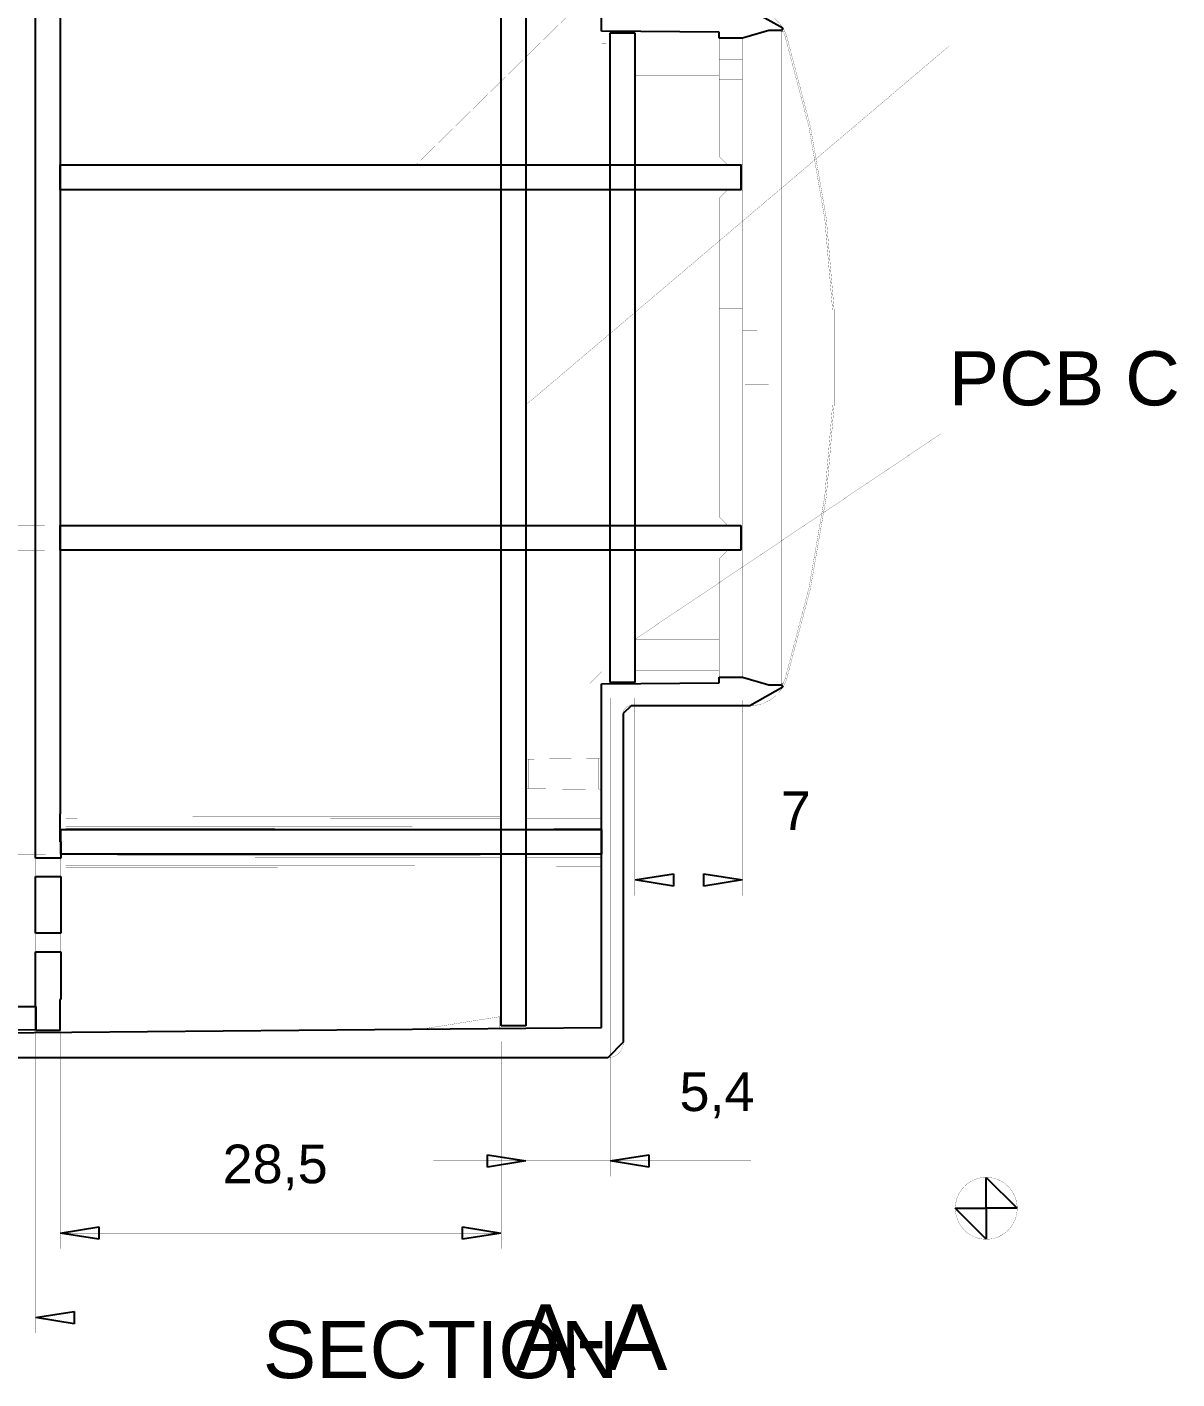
# Model space of a CAD drawing. Header units: inches. Extents: x 0 to 35.2, y -0.7 to 15.9.
# Drawn here: x 18.215 to 21.142, y 10.001 to 13.441 of the extents above; entities that cross this region are included whole.
import ezdxf

# ---------------------------------------------------------------- set-up
doc = ezdxf.new("R2010")
doc.units = ezdxf.units.IN
doc.header["$MEASUREMENT"] = 0
for name, color, linetype in [('Board Outline', 216, 'Continuous'), ('Dimensions', 6, 'Continuous'), ('Mechanical 4', 56, 'Continuous')]:
    doc.layers.add(name, color=color, linetype=linetype)
doc.styles.add('Arial', font='', dxfattribs={"height": 0.2})
doc.styles.get('Arial').set_extended_font_data('Arial')

msp = doc.modelspace()

# ---------------------------------------------------------------- linework, layer by layer
at = {"layer": 'Board Outline'}
for p, q in [((19.4221, 10.8995), (19.4221, 14.301)), ((19.4851, 14.301), (19.4851, 10.8995)), ((19.6776, 13.431), (19.6776, 14.3049)), ((18.2367, 11.3266), (18.2367, 13.8739)), ((18.2997, 13.7617), (18.2997, 11.4388)), ((20.0548, 13.4861), (20.1389, 13.4389)), ((19.9768, 13.4284), (19.6776, 13.431)), ((19.6993, 11.7735), (19.6993, 13.427)), ((19.6993, 13.427), (19.7623, 13.427)), ((19.7623, 13.427), (19.7623, 11.7735)), ((19.9768, 13.4133), (19.9768, 13.4284)), ((20.1028, 13.4329), (20.0359, 13.4133)), ((20.1355, 13.4329), (20.1028, 13.4329)), ((20.1389, 13.4389), (20.1355, 13.4329)), ((20.0359, 13.4133), (19.9768, 13.4133)), ((19.6776, 11.7696), (19.9768, 11.7722)), ((19.6776, 10.8956), (19.6776, 11.7696)), ((19.7623, 11.7735), (19.6993, 11.7735)), ((19.9768, 11.7722), (19.9768, 11.7873)), ((19.9768, 11.7873), (20.0359, 11.7873)), ((20.0359, 11.7873), (20.1028, 11.7676)), ((20.1028, 11.7676), (20.1355, 11.7676)), ((20.1355, 11.7676), (20.1389, 11.7616)), ((20.1389, 11.7616), (20.0548, 11.7144)), ((19.7524, 11.7144), (19.7328, 11.6947)), ((20.0548, 11.7144), (19.7524, 11.7144)), ((19.7328, 11.6947), (19.7328, 10.8579)), ((18.2997, 11.4388), (18.2987, 11.4388)), ((18.2987, 11.4388), (18.2987, 11.368)), ((18.2987, 11.368), (18.3016, 11.368)), ((18.3016, 11.368), (18.3016, 11.3266)), ((18.3016, 11.3266), (18.2367, 11.3266)), ((19.7623, 11.2708), (19.8607, 11.2865)), ((19.8607, 11.2865), (19.8607, 11.255)), ((19.9375, 11.2865), (20.0359, 11.2708)), ((19.9375, 11.255), (19.9375, 11.2865)), ((18.2367, 11.1357), (18.2367, 11.2794)), ((18.2367, 11.2794), (18.3016, 11.2794)), ((18.3016, 11.2794), (18.3016, 11.1357)), ((19.8607, 11.255), (19.7623, 11.2708)), ((20.0359, 11.2708), (19.9375, 11.255)), ((18.3016, 11.1357), (18.2367, 11.1357)), ((18.2367, 10.9487), (18.2367, 11.0884)), ((18.2367, 11.0884), (18.3016, 11.0884)), ((18.3016, 11.0884), (18.3016, 10.9664)), ((18.0792, 10.9487), (18.2367, 10.9487)), ((18.2367, 10.9487), (18.2367, 10.8892)), ((18.2387, 10.9487), (18.2367, 10.9487)), ((18.2387, 10.8877), (18.2387, 10.9487)), ((18.3016, 10.9664), (18.2991, 10.9664)), ((18.2991, 10.9664), (18.2991, 10.8877)), ((18.2367, 10.8892), (18.0418, 10.8875)), ((18.0438, 10.8814), (19.6776, 10.8956)), ((18.2991, 10.8877), (18.2387, 10.8877)), ((19.4851, 10.8995), (19.4221, 10.8995)), ((19.7328, 10.8579), (19.6934, 10.8185)), ((19.6934, 10.8185), (18.0438, 10.8185)), ((19.3867, 10.5716), (19.4851, 10.5559)), ((19.3867, 10.5401), (19.3867, 10.5716)), ((19.6993, 10.5559), (19.7977, 10.5716)), ((19.7977, 10.5716), (19.7977, 10.5401)), ((19.4851, 10.5559), (19.3867, 10.5401)), ((19.7977, 10.5401), (19.6993, 10.5559)), ((20.6564, 10.5141), (20.7352, 10.4353)), ((20.6564, 10.4353), (20.6564, 10.5141)), ((20.6564, 10.3566), (20.5777, 10.4353)), ((20.5777, 10.4353), (20.6564, 10.4353)), ((20.7352, 10.4353), (20.6564, 10.4353)), ((20.6564, 10.4353), (20.6564, 10.3566)), ((18.2997, 10.3722), (18.3981, 10.3879)), ((18.3981, 10.3564), (18.2997, 10.3722)), ((18.3981, 10.3879), (18.3981, 10.3564)), ((19.3237, 10.3879), (19.4221, 10.3722)), ((19.3237, 10.3564), (19.3237, 10.3879)), ((19.4221, 10.3722), (19.3237, 10.3564)), ((18.2367, 10.1572), (18.3351, 10.173)), ((18.3351, 10.1415), (18.2367, 10.1572)), ((18.3351, 10.173), (18.3351, 10.1415))]:
    msp.add_line(p, q, dxfattribs=at)
at = {"layer": 'Board Outline', "const_width": 0.0005}
for points in [[(19.2047, 13.0904), (20.4965, 14.3575)], [(19.4851, 12.4799), (20.5603, 13.3917)], [(17.3835, 13.0274), (18.2603, 13.0274)], [(19.7623, 11.8832), (20.5407, 12.4062)], [(17.3835, 12.1731), (18.2603, 12.1731)], [(17.1473, 12.1101), (18.2603, 12.1101)], [(19.6993, 10.5165), (19.6993, 11.7341)], [(19.7623, 11.2314), (19.7623, 11.7341)], [(20.0359, 11.2314), (20.0359, 11.7282)], [(18.2997, 10.3328), (18.2997, 11.3995)], [(17.4268, 11.3366), (18.2623, 11.3366)], [(19.7623, 11.2708), (20.0359, 11.2708)], [(20.0359, 11.2708), (20.2062, 11.2708)], [(18.2367, 10.1179), (18.2367, 10.9133)], [(19.4221, 10.3328), (19.4221, 10.8601)], [(19.4851, 10.5165), (19.4851, 10.8601)], [(19.2489, 10.5559), (19.4851, 10.5559)], [(19.4851, 10.5559), (19.6993, 10.5559)], [(19.6993, 10.5559), (20.0575, 10.5559)], [(18.2997, 10.3722), (19.4221, 10.3722)], [(18.0792, 10.1572), (18.2367, 10.1572)], [(18.2367, 10.1572), (18.4729, 10.1572)]]:
    msp.add_lwpolyline(points, dxfattribs=at)
at = {"layer": 'Board Outline', "const_width": 0.00025}
for points in [[(20.5602, 13.3917, 1), (20.5604, 13.3917, 1)], [(19.2046, 13.0904, 1), (19.2048, 13.0904, 1)], [(18.2602, 13.0274, 1), (18.2604, 13.0274, 1)], [(19.485, 12.4799, 1), (19.4852, 12.4799, 1)], [(20.5405, 12.4062, 1), (20.5408, 12.4062, 1)], [(18.2602, 12.1731, 1), (18.2604, 12.1731, 1)], [(18.2602, 12.1101, 1), (18.2604, 12.1101, 1)], [(19.7622, 11.8832, 1), (19.7624, 11.8832, 1)], [(19.6992, 11.7341, 1), (19.6994, 11.7341, 1)], [(19.7622, 11.7341, 1), (19.7624, 11.7341, 1)], [(20.0358, 11.7282, 1), (20.036, 11.7282, 1)], [(18.2996, 11.3995, 1), (18.2998, 11.3995, 1)], [(18.2622, 11.3366, 1), (18.2624, 11.3366, 1)], [(19.7622, 11.2708, 1), (19.7624, 11.2708, 1)], [(20.0358, 11.2708, 1), (20.036, 11.2708, 1)], [(20.0358, 11.2708, 1), (20.036, 11.2708, 1)], [(20.2061, 11.2708, 1), (20.2063, 11.2708, 1)], [(19.7622, 11.2314, 1), (19.7624, 11.2314, 1)], [(20.0358, 11.2314, 1), (20.036, 11.2314, 1)], [(18.2366, 10.9133, 1), (18.2368, 10.9133, 1)], [(19.422, 10.8601, 1), (19.4222, 10.8601, 1)], [(19.485, 10.8601, 1), (19.4852, 10.8601, 1)], [(19.2488, 10.5559, 1), (19.249, 10.5559, 1)], [(19.485, 10.5559, 1), (19.4852, 10.5559, 1)], [(19.485, 10.5559, 1), (19.4852, 10.5559, 1)], [(19.6992, 10.5559, 1), (19.6994, 10.5559, 1)], [(19.6992, 10.5559, 1), (19.6994, 10.5559, 1)], [(20.0574, 10.5559, 1), (20.0577, 10.5559, 1)], [(19.485, 10.5165, 1), (19.4852, 10.5165, 1)], [(19.6992, 10.5165, 1), (19.6994, 10.5165, 1)], [(18.2996, 10.3722, 1), (18.2998, 10.3722, 1)], [(19.422, 10.3722, 1), (19.4222, 10.3722, 1)], [(18.2996, 10.3328, 1), (18.2998, 10.3328, 1)], [(19.422, 10.3328, 1), (19.4222, 10.3328, 1)], [(18.2366, 10.1572, 1), (18.2368, 10.1572, 1)], [(18.2366, 10.1572, 1), (18.2368, 10.1572, 1)], [(18.4728, 10.1572, 1), (18.473, 10.1572, 1)], [(18.2366, 10.1179, 1), (18.2368, 10.1179, 1)]]:
    msp.add_lwpolyline(points, format="xyb", close=True, dxfattribs=at)
at = {"layer": 'Dimensions'}
for p, q in [((18.2997, 13.0274), (18.2997, 13.0904)), ((18.2997, 13.0904), (20.032, 13.0904)), ((20.032, 13.0904), (20.032, 13.0274)), ((20.032, 13.0274), (18.2997, 13.0274)), ((18.2997, 12.1101), (18.2997, 12.1731)), ((18.2997, 12.1731), (20.032, 12.1731)), ((20.032, 12.1731), (20.032, 12.1101)), ((20.032, 12.1101), (18.2997, 12.1101)), ((18.3016, 11.3366), (18.3016, 11.3996)), ((18.3016, 11.3996), (19.6776, 11.3996)), ((19.6776, 11.3996), (19.6776, 11.3366)), ((19.6776, 11.3366), (18.3016, 11.3366))]:
    msp.add_line(p, q, dxfattribs=at)
at = {"layer": 'Dimensions', "const_width": 0.0005}
for points in [[(19.4221, 10.8995), (19.4221, 14.301)], [(19.4851, 10.8995), (19.4851, 14.301)], [(19.6776, 13.431), (19.6776, 14.3049)], [(18.2367, 11.3266), (18.2367, 13.8739)], [(18.2997, 11.4388), (18.2997, 13.7617)], [(19.6481, 13.429), (19.6481, 13.5097)], [(19.6481, 13.429), (19.6776, 13.3995)], [(19.6776, 13.431), (19.9768, 13.4284)], [(19.6894, 13.3995), (19.6894, 13.4309)], [(19.6993, 11.7735), (19.6993, 13.427)], [(19.6993, 13.427), (19.7623, 13.427)], [(19.7623, 11.7735), (19.7623, 13.427)], [(19.9768, 13.4133), (19.9768, 13.4284)], [(20.0359, 13.4133), (20.1028, 13.4329)], [(20.101, 13.4324), (20.1343, 13.4324)], [(20.1028, 13.4329), (20.1355, 13.4329)], [(20.1343, 11.7681), (20.1343, 13.4324)], [(20.1343, 13.429), (20.1398, 13.429)], [(20.1398, 13.429), (20.1434, 13.4307)], [(19.6776, 13.3995), (19.6894, 13.3995)], [(19.7642, 13.3975), (19.9768, 13.3975)], [(19.7642, 13.3188), (19.7642, 13.3975)], [(19.9768, 13.4133), (20.0359, 13.4133)], [(19.9768, 13.3581), (19.9768, 13.4133)], [(20.0359, 13.3581), (20.0359, 13.4133)], [(20.1451, 13.4155), (20.1489, 13.4167)], [(19.9768, 13.3581), (20.0359, 13.3581)], [(19.9768, 13.3089), (19.9768, 13.3581)], [(20.0359, 13.3089), (20.0359, 13.3581)], [(19.7642, 13.3188), (19.9768, 13.3188)], [(19.9768, 13.3089), (20.0359, 13.3089)], [(19.9768, 13.1121), (19.9768, 13.3089)], [(20.0359, 13.0924), (20.0359, 13.3089)], [(19.9768, 13.1121), (19.9965, 13.0924)], [(18.2997, 13.0904), (20.032, 13.0904)], [(18.2997, 13.0274), (18.2997, 13.0904)], [(19.9965, 13.0924), (20.0359, 13.0924)], [(20.032, 13.0274), (20.032, 13.0904)], [(20.0359, 13.0255), (20.0359, 13.0924)], [(18.2997, 13.0274), (20.032, 13.0274)], [(19.9768, 13.0058), (19.9965, 13.0255)], [(19.9768, 12.7243), (19.9768, 13.0058)], [(19.9965, 13.0255), (20.0359, 13.0255)], [(20.0359, 12.7243), (20.0359, 13.0255)], [(19.9768, 12.7243), (20.0359, 12.7243)], [(19.9768, 12.4762), (19.9768, 12.7243)], [(20.0359, 12.6692), (20.0359, 12.7243)], [(20.0359, 12.5314), (20.0359, 12.6692)], [(20.0359, 12.6692), (20.1028, 12.6686)], [(20.1028, 12.5319), (20.1028, 12.6686)], [(20.0359, 12.5314), (20.1028, 12.5319)], [(20.0359, 12.4762), (20.0359, 12.5314)], [(19.9768, 12.1947), (19.9768, 12.4762)], [(19.9768, 12.4762), (20.0359, 12.4762)], [(20.0359, 12.1751), (20.0359, 12.4762)], [(19.9768, 12.1947), (19.9965, 12.1751)], [(18.2997, 12.1731), (20.032, 12.1731)], [(18.2997, 12.1101), (18.2997, 12.1731)], [(19.9965, 12.1751), (20.0359, 12.1751)], [(20.032, 12.1101), (20.032, 12.1731)], [(20.0359, 12.1081), (20.0359, 12.1751)], [(18.2997, 12.1101), (20.032, 12.1101)], [(19.9768, 12.0884), (19.9965, 12.1081)], [(19.9768, 11.8916), (19.9768, 12.0884)], [(19.9965, 12.1081), (20.0359, 12.1081)], [(20.0359, 11.8916), (20.0359, 12.1081)], [(19.7642, 11.8818), (19.9768, 11.8818)], [(19.7642, 11.803), (19.7642, 11.8818)], [(19.9768, 11.8916), (20.0359, 11.8916)], [(19.9768, 11.8424), (19.9768, 11.8916)], [(20.0359, 11.8424), (20.0359, 11.8916)], [(19.9768, 11.8424), (20.0359, 11.8424)], [(19.9768, 11.7873), (19.9768, 11.8424)], [(20.0359, 11.7873), (20.0359, 11.8424)], [(19.6481, 11.7715), (19.6776, 11.801)], [(19.6776, 11.801), (19.6894, 11.801)], [(19.6894, 11.7697), (19.6894, 11.801)], [(19.7642, 11.803), (19.9768, 11.803)], [(19.6481, 11.6908), (19.6481, 11.7715)], [(19.6776, 11.7696), (19.9768, 11.7722)], [(19.6776, 10.8956), (19.6776, 11.7696)], [(19.6993, 11.7735), (19.7623, 11.7735)], [(19.9768, 11.7722), (19.9768, 11.7873)], [(19.9768, 11.7873), (20.0359, 11.7873)], [(20.0359, 11.7873), (20.1028, 11.7676)], [(20.101, 11.7681), (20.1343, 11.7681)], [(20.1028, 11.7676), (20.1355, 11.7676)], [(20.1343, 11.7715), (20.1398, 11.7715)], [(20.1398, 11.7715), (20.1434, 11.7698)], [(20.1451, 11.785), (20.1489, 11.7838)], [(19.7524, 11.7144), (20.0548, 11.7144)], [(19.6481, 11.6908), (19.6776, 11.6908)], [(19.7328, 10.8579), (19.7328, 11.6947)], [(19.4925, 11.5784), (19.6698, 11.58)], [(19.4925, 11.5029), (19.4925, 11.5784)], [(19.6698, 11.5014), (19.6698, 11.58)], [(19.4925, 11.5029), (19.6698, 11.5014)], [(18.2987, 11.368), (18.2987, 11.4388)], [(18.2987, 11.4388), (18.2997, 11.4388)], [(18.3135, 11.4279), (18.3135, 11.4328)], [(18.3135, 11.4328), (19.4221, 11.4322)], [(18.3135, 11.4279), (19.4221, 11.4273)], [(18.3135, 11.4067), (18.3135, 11.4279)], [(19.4851, 11.4321), (19.6776, 11.432)], [(19.4851, 11.4272), (19.6776, 11.4271)], [(18.3016, 11.3996), (19.6776, 11.3996)], [(18.3016, 11.3366), (18.3016, 11.3996)], [(18.3135, 11.4067), (19.4221, 11.4073)], [(18.3135, 11.4018), (18.3135, 11.4067)], [(18.3135, 11.4018), (19.4221, 11.4024)], [(19.4851, 11.4073), (19.6776, 11.4074)], [(19.4851, 11.4024), (19.6776, 11.4025)], [(19.6776, 11.3366), (19.6776, 11.3996)], [(18.2987, 11.368), (18.3016, 11.368)], [(18.3016, 11.3266), (18.3016, 11.368)], [(18.2367, 11.3266), (18.3016, 11.3266)], [(18.2367, 11.2794), (18.2367, 11.3266)], [(18.3016, 11.3366), (19.6776, 11.3366)], [(18.3016, 11.2794), (18.3016, 11.3266)], [(18.3135, 11.3294), (18.3135, 11.3343)], [(18.3135, 11.3343), (19.4221, 11.3337)], [(18.3135, 11.3294), (19.4221, 11.3288)], [(18.3135, 11.3083), (18.3135, 11.3294)], [(19.4851, 11.3337), (19.6776, 11.3336)], [(19.4851, 11.3288), (19.6776, 11.3287)], [(18.3135, 11.3083), (19.4221, 11.3089)], [(18.3135, 11.3034), (18.3135, 11.3083)], [(18.3135, 11.3034), (19.4221, 11.304)], [(19.4851, 11.3089), (19.6776, 11.309)], [(19.4851, 11.304), (19.6776, 11.3041)], [(18.2367, 11.2794), (18.3016, 11.2794)], [(18.2367, 11.1357), (18.2367, 11.2794)], [(18.3016, 11.1357), (18.3016, 11.2794)], [(18.2367, 11.1357), (18.3016, 11.1357)], [(18.2367, 11.0884), (18.2367, 11.1357)], [(18.3016, 11.0884), (18.3016, 11.1357)], [(18.2367, 11.0884), (18.3016, 11.0884)], [(18.2367, 10.9487), (18.2367, 11.0884)], [(18.3016, 10.9664), (18.3016, 11.0884)], [(18.0792, 10.9526), (18.2367, 10.9526)], [(18.0792, 10.9487), (18.2367, 10.9487)], [(18.2367, 10.9487), (18.2387, 10.9487)], [(18.2367, 10.8892), (18.2367, 10.9487)], [(18.2387, 10.8877), (18.2387, 10.9487)], [(18.2991, 10.9664), (18.3016, 10.9664)], [(18.2991, 10.8877), (18.2991, 10.9664)], [(19.221, 10.8916), (19.4178, 10.9229)], [(19.4178, 10.8934), (19.4178, 10.9229)], [(18.0418, 10.8875), (18.2367, 10.8892)], [(18.0438, 10.8814), (19.6776, 10.8956)], [(18.2387, 10.8877), (18.2991, 10.8877)], [(19.4221, 10.8995), (19.4851, 10.8995)], [(18.0438, 10.8185), (19.6934, 10.8185)]]:
    msp.add_lwpolyline(points, dxfattribs=at)
for points in [[(20.0548, 13.4861, -0.261468), (20.1389, 13.4389)], [(20.1389, 13.4389, -0.585455), (20.1355, 13.4329)], [(20.1355, 13.4329, -0.027895), (20.1398, 13.429)], [(20.1389, 13.4389, -0.005498), (20.1399, 13.4372)], [(20.1398, 13.429, -0.03832), (20.1451, 13.4155)], [(20.1399, 13.4372, -0.005631), (20.141, 13.4353)], [(20.141, 13.4353, -0.010871), (20.1434, 13.4307)], [(20.1434, 13.4307, -0.03832), (20.1489, 13.4167)], [(19.7623, 13.397, -0.131652), (19.7642, 13.3975)], [(20.1451, 13.4155, -0.150937), (20.1451, 11.785)], [(20.1489, 13.4167, -0.150937), (20.1489, 11.7838)], [(19.7642, 13.3188, -0.131652), (19.7623, 13.3193)], [(19.7623, 11.8812, -0.131652), (19.7642, 11.8818)], [(19.7642, 11.803, -0.131652), (19.7623, 11.8035)], [(20.1398, 11.7715, -0.027895), (20.1355, 11.7676)], [(20.1355, 11.7676, -0.585455), (20.1389, 11.7616)], [(20.1451, 11.785, -0.03832), (20.1398, 11.7715)], [(20.1434, 11.7698, -0.012527), (20.141, 11.7652)], [(20.1489, 11.7838, -0.03832), (20.1434, 11.7698)], [(20.1389, 11.7616, -0.261468), (20.0548, 11.7144)], [(20.1399, 11.7633, -0.006955), (20.1389, 11.7616)], [(20.141, 11.7652, -0.005052), (20.1399, 11.7633)], [(19.7328, 11.6947, -0.414214), (19.7524, 11.7144)], [(19.4851, 11.573, -0.321571), (19.4925, 11.5784)], [(19.6776, 11.5879, -0.41166), (19.6698, 11.58)], [(19.4925, 11.5029, -0.321571), (19.4851, 11.5083)], [(19.6698, 11.5014, -0.41166), (19.6776, 11.4935)], [(19.7328, 10.8579, -0.414214), (19.6934, 10.8185)]]:
    msp.add_lwpolyline(points, format="xyb", dxfattribs=at)
at = {"layer": 'Dimensions', "const_width": 0.00025}
for points in [[(19.648, 13.429, 1), (19.6482, 13.429, 1)], [(19.648, 13.429, 1), (19.6482, 13.429, 1)], [(19.6775, 13.431, 1), (19.6778, 13.431, 1)], [(19.6775, 13.431, 1), (19.6778, 13.431, 1)], [(19.6893, 13.4309, 1), (19.6896, 13.4309, 1)], [(19.6992, 13.427, 1), (19.6994, 13.427, 1)], [(19.6992, 13.427, 1), (19.6994, 13.427, 1)], [(19.7622, 13.427, 1), (19.7624, 13.427, 1)], [(19.7622, 13.427, 1), (19.7624, 13.427, 1)], [(19.9767, 13.4284, 1), (19.977, 13.4284, 1)], [(19.9767, 13.4284, 1), (19.977, 13.4284, 1)], [(20.1009, 13.4324, 1), (20.1012, 13.4324, 1)], [(20.1027, 13.4329, 1), (20.103, 13.4329, 1)], [(20.1027, 13.4329, 1), (20.103, 13.4329, 1)], [(20.1342, 13.4324, 1), (20.1345, 13.4324, 1)], [(20.1342, 13.4324, 1), (20.1345, 13.4324, 1)], [(20.1342, 13.429, 1), (20.1345, 13.429, 1)], [(20.1354, 13.4329, 1), (20.1356, 13.4329, 1)], [(20.1354, 13.4329, 1), (20.1356, 13.4329, 1)], [(20.1354, 13.4329, 1), (20.1356, 13.4329, 1)], [(20.1387, 13.4389, 1), (20.139, 13.4389, 1)], [(20.1387, 13.4389, 1), (20.139, 13.4389, 1)], [(20.1387, 13.4389, 1), (20.139, 13.4389, 1)], [(20.1397, 13.429, 1), (20.1399, 13.429, 1)], [(20.1397, 13.429, 1), (20.1399, 13.429, 1)], [(20.1397, 13.429, 1), (20.1399, 13.429, 1)], [(20.1397, 13.429, 1), (20.1399, 13.429, 1)], [(20.1398, 13.4372, 1), (20.14, 13.4372, 1)], [(20.1398, 13.4372, 1), (20.14, 13.4372, 1)], [(20.1408, 13.4353, 1), (20.1411, 13.4353, 1)], [(20.1408, 13.4353, 1), (20.1411, 13.4353, 1)], [(20.1432, 13.4307, 1), (20.1435, 13.4307, 1)], [(20.1432, 13.4307, 1), (20.1435, 13.4307, 1)], [(20.1432, 13.4307, 1), (20.1435, 13.4307, 1)], [(19.6775, 13.3995, 1), (19.6778, 13.3995, 1)], [(19.6775, 13.3995, 1), (19.6778, 13.3995, 1)], [(19.6893, 13.3995, 1), (19.6896, 13.3995, 1)], [(19.6893, 13.3995, 1), (19.6896, 13.3995, 1)], [(19.7622, 13.397, 1), (19.7624, 13.397, 1)], [(19.7641, 13.3975, 1), (19.7644, 13.3975, 1)], [(19.7641, 13.3975, 1), (19.7644, 13.3975, 1)], [(19.7641, 13.3975, 1), (19.7644, 13.3975, 1)], [(19.9767, 13.4133, 1), (19.977, 13.4133, 1)], [(19.9767, 13.4133, 1), (19.977, 13.4133, 1)], [(19.9767, 13.4133, 1), (19.977, 13.4133, 1)], [(19.9767, 13.3975, 1), (19.977, 13.3975, 1)], [(20.0358, 13.4133, 1), (20.036, 13.4133, 1)], [(20.0358, 13.4133, 1), (20.036, 13.4133, 1)], [(20.0358, 13.4133, 1), (20.036, 13.4133, 1)], [(20.145, 13.4155, 1), (20.1453, 13.4155, 1)], [(20.145, 13.4155, 1), (20.1453, 13.4155, 1)], [(20.145, 13.4155, 1), (20.1453, 13.4155, 1)], [(20.1488, 13.4167, 1), (20.149, 13.4167, 1)], [(20.1488, 13.4167, 1), (20.149, 13.4167, 1)], [(20.1488, 13.4167, 1), (20.149, 13.4167, 1)], [(19.9767, 13.3581, 1), (19.977, 13.3581, 1)], [(19.9767, 13.3581, 1), (19.977, 13.3581, 1)], [(19.9767, 13.3581, 1), (19.977, 13.3581, 1)], [(20.0358, 13.3581, 1), (20.036, 13.3581, 1)], [(20.0358, 13.3581, 1), (20.036, 13.3581, 1)], [(20.0358, 13.3581, 1), (20.036, 13.3581, 1)], [(19.7622, 13.3193, 1), (19.7624, 13.3193, 1)], [(19.7641, 13.3188, 1), (19.7644, 13.3188, 1)], [(19.7641, 13.3188, 1), (19.7644, 13.3188, 1)], [(19.7641, 13.3188, 1), (19.7644, 13.3188, 1)], [(19.9767, 13.3188, 1), (19.977, 13.3188, 1)], [(19.9767, 13.3089, 1), (19.977, 13.3089, 1)], [(19.9767, 13.3089, 1), (19.977, 13.3089, 1)], [(19.9767, 13.3089, 1), (19.977, 13.3089, 1)], [(20.0358, 13.3089, 1), (20.036, 13.3089, 1)], [(20.0358, 13.3089, 1), (20.036, 13.3089, 1)], [(20.0358, 13.3089, 1), (20.036, 13.3089, 1)], [(19.9767, 13.1121, 1), (19.977, 13.1121, 1)], [(19.9767, 13.1121, 1), (19.977, 13.1121, 1)], [(18.2996, 13.0904, 1), (18.2998, 13.0904, 1)], [(18.2996, 13.0904, 1), (18.2998, 13.0904, 1)], [(19.9964, 13.0924, 1), (19.9967, 13.0924, 1)], [(19.9964, 13.0924, 1), (19.9967, 13.0924, 1)], [(20.0318, 13.0904, 1), (20.0321, 13.0904, 1)], [(20.0318, 13.0904, 1), (20.0321, 13.0904, 1)], [(20.0358, 13.0924, 1), (20.036, 13.0924, 1)], [(20.0358, 13.0924, 1), (20.036, 13.0924, 1)], [(20.0358, 13.0924, 1), (20.036, 13.0924, 1)], [(18.2996, 13.0274, 1), (18.2998, 13.0274, 1)], [(18.2996, 13.0274, 1), (18.2998, 13.0274, 1)], [(19.9767, 13.0058, 1), (19.977, 13.0058, 1)], [(19.9767, 13.0058, 1), (19.977, 13.0058, 1)], [(19.9964, 13.0255, 1), (19.9967, 13.0255, 1)], [(19.9964, 13.0255, 1), (19.9967, 13.0255, 1)], [(20.0318, 13.0274, 1), (20.0321, 13.0274, 1)], [(20.0318, 13.0274, 1), (20.0321, 13.0274, 1)], [(20.0358, 13.0255, 1), (20.036, 13.0255, 1)], [(20.0358, 13.0255, 1), (20.036, 13.0255, 1)], [(20.0358, 13.0255, 1), (20.036, 13.0255, 1)], [(19.9767, 12.7243, 1), (19.977, 12.7243, 1)], [(19.9767, 12.7243, 1), (19.977, 12.7243, 1)], [(19.9767, 12.7243, 1), (19.977, 12.7243, 1)], [(20.0358, 12.7243, 1), (20.036, 12.7243, 1)], [(20.0358, 12.7243, 1), (20.036, 12.7243, 1)], [(20.0358, 12.7243, 1), (20.036, 12.7243, 1)], [(20.0358, 12.6692, 1), (20.036, 12.6692, 1)], [(20.0358, 12.6692, 1), (20.036, 12.6692, 1)], [(20.0358, 12.6692, 1), (20.036, 12.6692, 1)], [(20.1027, 12.6686, 1), (20.103, 12.6686, 1)], [(20.1027, 12.6686, 1), (20.103, 12.6686, 1)], [(20.0358, 12.5314, 1), (20.036, 12.5314, 1)], [(20.0358, 12.5314, 1), (20.036, 12.5314, 1)], [(20.0358, 12.5314, 1), (20.036, 12.5314, 1)], [(20.1027, 12.5319, 1), (20.103, 12.5319, 1)], [(20.1027, 12.5319, 1), (20.103, 12.5319, 1)], [(19.9767, 12.4762, 1), (19.977, 12.4762, 1)], [(19.9767, 12.4762, 1), (19.977, 12.4762, 1)], [(19.9767, 12.4762, 1), (19.977, 12.4762, 1)], [(20.0358, 12.4762, 1), (20.036, 12.4762, 1)], [(20.0358, 12.4762, 1), (20.036, 12.4762, 1)], [(20.0358, 12.4762, 1), (20.036, 12.4762, 1)], [(19.9767, 12.1947, 1), (19.977, 12.1947, 1)], [(19.9767, 12.1947, 1), (19.977, 12.1947, 1)], [(18.2996, 12.1731, 1), (18.2998, 12.1731, 1)], [(18.2996, 12.1731, 1), (18.2998, 12.1731, 1)], [(19.9964, 12.1751, 1), (19.9967, 12.1751, 1)], [(19.9964, 12.1751, 1), (19.9967, 12.1751, 1)], [(20.0318, 12.1731, 1), (20.0321, 12.1731, 1)], [(20.0318, 12.1731, 1), (20.0321, 12.1731, 1)], [(20.0358, 12.1751, 1), (20.036, 12.1751, 1)], [(20.0358, 12.1751, 1), (20.036, 12.1751, 1)], [(20.0358, 12.1751, 1), (20.036, 12.1751, 1)], [(18.2996, 12.1101, 1), (18.2998, 12.1101, 1)], [(18.2996, 12.1101, 1), (18.2998, 12.1101, 1)], [(20.0318, 12.1101, 1), (20.0321, 12.1101, 1)], [(20.0318, 12.1101, 1), (20.0321, 12.1101, 1)], [(19.9767, 12.0884, 1), (19.977, 12.0884, 1)], [(19.9767, 12.0884, 1), (19.977, 12.0884, 1)], [(19.9964, 12.1081, 1), (19.9967, 12.1081, 1)], [(19.9964, 12.1081, 1), (19.9967, 12.1081, 1)], [(20.0358, 12.1081, 1), (20.036, 12.1081, 1)], [(20.0358, 12.1081, 1), (20.036, 12.1081, 1)], [(20.0358, 12.1081, 1), (20.036, 12.1081, 1)], [(19.7622, 11.8812, 1), (19.7624, 11.8812, 1)], [(19.7641, 11.8818, 1), (19.7644, 11.8818, 1)], [(19.7641, 11.8818, 1), (19.7644, 11.8818, 1)], [(19.7641, 11.8818, 1), (19.7644, 11.8818, 1)], [(19.9767, 11.8916, 1), (19.977, 11.8916, 1)], [(19.9767, 11.8916, 1), (19.977, 11.8916, 1)], [(19.9767, 11.8916, 1), (19.977, 11.8916, 1)], [(19.9767, 11.8818, 1), (19.977, 11.8818, 1)], [(20.0358, 11.8916, 1), (20.036, 11.8916, 1)], [(20.0358, 11.8916, 1), (20.036, 11.8916, 1)], [(20.0358, 11.8916, 1), (20.036, 11.8916, 1)], [(19.9767, 11.8424, 1), (19.977, 11.8424, 1)], [(19.9767, 11.8424, 1), (19.977, 11.8424, 1)], [(19.9767, 11.8424, 1), (19.977, 11.8424, 1)], [(20.0358, 11.8424, 1), (20.036, 11.8424, 1)], [(20.0358, 11.8424, 1), (20.036, 11.8424, 1)], [(20.0358, 11.8424, 1), (20.036, 11.8424, 1)], [(19.6775, 11.801, 1), (19.6778, 11.801, 1)], [(19.6775, 11.801, 1), (19.6778, 11.801, 1)], [(19.6893, 11.801, 1), (19.6896, 11.801, 1)], [(19.6893, 11.801, 1), (19.6896, 11.801, 1)], [(19.7622, 11.8035, 1), (19.7624, 11.8035, 1)], [(19.7641, 11.803, 1), (19.7644, 11.803, 1)], [(19.7641, 11.803, 1), (19.7644, 11.803, 1)], [(19.7641, 11.803, 1), (19.7644, 11.803, 1)], [(19.9767, 11.803, 1), (19.977, 11.803, 1)], [(19.648, 11.7715, 1), (19.6482, 11.7715, 1)], [(19.648, 11.7715, 1), (19.6482, 11.7715, 1)], [(19.6775, 11.7696, 1), (19.6778, 11.7696, 1)], [(19.6775, 11.7696, 1), (19.6778, 11.7696, 1)], [(19.6893, 11.7697, 1), (19.6896, 11.7697, 1)], [(19.6992, 11.7735, 1), (19.6994, 11.7735, 1)], [(19.6992, 11.7735, 1), (19.6994, 11.7735, 1)], [(19.7622, 11.7735, 1), (19.7624, 11.7735, 1)], [(19.7622, 11.7735, 1), (19.7624, 11.7735, 1)], [(19.9767, 11.7873, 1), (19.977, 11.7873, 1)], [(19.9767, 11.7873, 1), (19.977, 11.7873, 1)], [(19.9767, 11.7873, 1), (19.977, 11.7873, 1)], [(19.9767, 11.7722, 1), (19.977, 11.7722, 1)], [(19.9767, 11.7722, 1), (19.977, 11.7722, 1)], [(20.0358, 11.7873, 1), (20.036, 11.7873, 1)], [(20.0358, 11.7873, 1), (20.036, 11.7873, 1)], [(20.0358, 11.7873, 1), (20.036, 11.7873, 1)], [(20.1009, 11.7681, 1), (20.1012, 11.7681, 1)], [(20.1027, 11.7676, 1), (20.103, 11.7676, 1)], [(20.1027, 11.7676, 1), (20.103, 11.7676, 1)], [(20.1342, 11.7715, 1), (20.1345, 11.7715, 1)], [(20.1342, 11.7681, 1), (20.1345, 11.7681, 1)], [(20.1342, 11.7681, 1), (20.1345, 11.7681, 1)], [(20.1354, 11.7676, 1), (20.1356, 11.7676, 1)], [(20.1354, 11.7676, 1), (20.1356, 11.7676, 1)], [(20.1354, 11.7676, 1), (20.1356, 11.7676, 1)], [(20.1397, 11.7715, 1), (20.1399, 11.7715, 1)], [(20.1397, 11.7715, 1), (20.1399, 11.7715, 1)], [(20.1397, 11.7715, 1), (20.1399, 11.7715, 1)], [(20.1397, 11.7715, 1), (20.1399, 11.7715, 1)], [(20.1432, 11.7698, 1), (20.1435, 11.7698, 1)], [(20.1432, 11.7698, 1), (20.1435, 11.7698, 1)], [(20.1432, 11.7698, 1), (20.1435, 11.7698, 1)], [(20.145, 11.785, 1), (20.1453, 11.785, 1)], [(20.145, 11.785, 1), (20.1453, 11.785, 1)], [(20.145, 11.785, 1), (20.1453, 11.785, 1)], [(20.1488, 11.7838, 1), (20.149, 11.7838, 1)], [(20.1488, 11.7838, 1), (20.149, 11.7838, 1)], [(20.1488, 11.7838, 1), (20.149, 11.7838, 1)], [(20.1387, 11.7616, 1), (20.139, 11.7616, 1)], [(20.1387, 11.7616, 1), (20.139, 11.7616, 1)], [(20.1387, 11.7616, 1), (20.139, 11.7616, 1)], [(20.1398, 11.7633, 1), (20.14, 11.7633, 1)], [(20.1398, 11.7633, 1), (20.14, 11.7633, 1)], [(20.1409, 11.7652, 1), (20.1411, 11.7652, 1)], [(20.1409, 11.7652, 1), (20.1411, 11.7652, 1)], [(19.7523, 11.7144, 1), (19.7526, 11.7144, 1)], [(19.7523, 11.7144, 1), (19.7526, 11.7144, 1)], [(20.0547, 11.7144, 1), (20.055, 11.7144, 1)], [(20.0547, 11.7144, 1), (20.055, 11.7144, 1)], [(19.648, 11.6908, 1), (19.6482, 11.6908, 1)], [(19.648, 11.6908, 1), (19.6482, 11.6908, 1)], [(19.6775, 11.6908, 1), (19.6778, 11.6908, 1)], [(19.7326, 11.6947, 1), (19.7329, 11.6947, 1)], [(19.7326, 11.6947, 1), (19.7329, 11.6947, 1)], [(19.485, 11.573, 1), (19.4852, 11.573, 1)], [(19.4924, 11.5784, 1), (19.4927, 11.5784, 1)], [(19.4924, 11.5784, 1), (19.4927, 11.5784, 1)], [(19.4924, 11.5784, 1), (19.4927, 11.5784, 1)], [(19.6697, 11.58, 1), (19.67, 11.58, 1)], [(19.6697, 11.58, 1), (19.67, 11.58, 1)], [(19.6697, 11.58, 1), (19.67, 11.58, 1)], [(19.6775, 11.5879, 1), (19.6778, 11.5879, 1)], [(19.485, 11.5083, 1), (19.4852, 11.5083, 1)], [(19.4924, 11.5029, 1), (19.4927, 11.5029, 1)], [(19.4924, 11.5029, 1), (19.4927, 11.5029, 1)], [(19.4924, 11.5029, 1), (19.4927, 11.5029, 1)], [(19.6697, 11.5014, 1), (19.67, 11.5014, 1)], [(19.6697, 11.5014, 1), (19.67, 11.5014, 1)], [(19.6697, 11.5014, 1), (19.67, 11.5014, 1)], [(19.6775, 11.4935, 1), (19.6778, 11.4935, 1)], [(18.2986, 11.4388, 1), (18.2988, 11.4388, 1)], [(18.2986, 11.4388, 1), (18.2988, 11.4388, 1)], [(18.2996, 11.4388, 1), (18.2998, 11.4388, 1)], [(18.2996, 11.4388, 1), (18.2998, 11.4388, 1)], [(18.3133, 11.4328, 1), (18.3136, 11.4328, 1)], [(18.3133, 11.4328, 1), (18.3136, 11.4328, 1)], [(18.3133, 11.4279, 1), (18.3136, 11.4279, 1)], [(18.3133, 11.4279, 1), (18.3136, 11.4279, 1)], [(18.3133, 11.4279, 1), (18.3136, 11.4279, 1)], [(19.422, 11.4322, 1), (19.4222, 11.4322, 1)], [(19.422, 11.4273, 1), (19.4222, 11.4273, 1)], [(19.485, 11.4321, 1), (19.4852, 11.4321, 1)], [(19.485, 11.4272, 1), (19.4852, 11.4272, 1)], [(19.6775, 11.432, 1), (19.6778, 11.432, 1)], [(19.6775, 11.4271, 1), (19.6778, 11.4271, 1)], [(18.3015, 11.3996, 1), (18.3018, 11.3996, 1)], [(18.3015, 11.3996, 1), (18.3018, 11.3996, 1)], [(18.3133, 11.4067, 1), (18.3136, 11.4067, 1)], [(18.3133, 11.4067, 1), (18.3136, 11.4067, 1)], [(18.3133, 11.4067, 1), (18.3136, 11.4067, 1)], [(18.3133, 11.4018, 1), (18.3136, 11.4018, 1)], [(18.3133, 11.4018, 1), (18.3136, 11.4018, 1)], [(19.422, 11.4073, 1), (19.4222, 11.4073, 1)], [(19.422, 11.4024, 1), (19.4222, 11.4024, 1)], [(19.485, 11.4073, 1), (19.4852, 11.4073, 1)], [(19.485, 11.4024, 1), (19.4852, 11.4024, 1)], [(19.6775, 11.4074, 1), (19.6778, 11.4074, 1)], [(19.6775, 11.4025, 1), (19.6778, 11.4025, 1)], [(19.6775, 11.3996, 1), (19.6778, 11.3996, 1)], [(19.6775, 11.3996, 1), (19.6778, 11.3996, 1)], [(18.2986, 11.368, 1), (18.2988, 11.368, 1)], [(18.2986, 11.368, 1), (18.2988, 11.368, 1)], [(18.3015, 11.368, 1), (18.3018, 11.368, 1)], [(18.3015, 11.368, 1), (18.3018, 11.368, 1)], [(18.2366, 11.3266, 1), (18.2368, 11.3266, 1)], [(18.2366, 11.3266, 1), (18.2368, 11.3266, 1)], [(18.2366, 11.3266, 1), (18.2368, 11.3266, 1)], [(18.3015, 11.3366, 1), (18.3018, 11.3366, 1)], [(18.3015, 11.3366, 1), (18.3018, 11.3366, 1)], [(18.3015, 11.3266, 1), (18.3018, 11.3266, 1)], [(18.3015, 11.3266, 1), (18.3018, 11.3266, 1)], [(18.3015, 11.3266, 1), (18.3018, 11.3266, 1)], [(18.3133, 11.3343, 1), (18.3136, 11.3343, 1)], [(18.3133, 11.3343, 1), (18.3136, 11.3343, 1)], [(18.3133, 11.3294, 1), (18.3136, 11.3294, 1)], [(18.3133, 11.3294, 1), (18.3136, 11.3294, 1)], [(18.3133, 11.3294, 1), (18.3136, 11.3294, 1)], [(19.422, 11.3337, 1), (19.4222, 11.3337, 1)], [(19.422, 11.3288, 1), (19.4222, 11.3288, 1)], [(19.485, 11.3337, 1), (19.4852, 11.3337, 1)], [(19.485, 11.3288, 1), (19.4852, 11.3288, 1)], [(19.6775, 11.3366, 1), (19.6778, 11.3366, 1)], [(19.6775, 11.3366, 1), (19.6778, 11.3366, 1)], [(19.6775, 11.3336, 1), (19.6778, 11.3336, 1)], [(19.6775, 11.3287, 1), (19.6778, 11.3287, 1)], [(18.3133, 11.3083, 1), (18.3136, 11.3083, 1)], [(18.3133, 11.3083, 1), (18.3136, 11.3083, 1)], [(18.3133, 11.3083, 1), (18.3136, 11.3083, 1)], [(18.3133, 11.3034, 1), (18.3136, 11.3034, 1)], [(18.3133, 11.3034, 1), (18.3136, 11.3034, 1)], [(19.422, 11.3089, 1), (19.4222, 11.3089, 1)], [(19.422, 11.304, 1), (19.4222, 11.304, 1)], [(19.485, 11.3089, 1), (19.4852, 11.3089, 1)], [(19.485, 11.304, 1), (19.4852, 11.304, 1)], [(19.6775, 11.309, 1), (19.6778, 11.309, 1)], [(19.6775, 11.3041, 1), (19.6778, 11.3041, 1)], [(18.2366, 11.2794, 1), (18.2368, 11.2794, 1)], [(18.2366, 11.2794, 1), (18.2368, 11.2794, 1)], [(18.2366, 11.2794, 1), (18.2368, 11.2794, 1)], [(18.3015, 11.2794, 1), (18.3018, 11.2794, 1)], [(18.3015, 11.2794, 1), (18.3018, 11.2794, 1)], [(18.3015, 11.2794, 1), (18.3018, 11.2794, 1)], [(18.2366, 11.1357, 1), (18.2368, 11.1357, 1)], [(18.2366, 11.1357, 1), (18.2368, 11.1357, 1)], [(18.2366, 11.1357, 1), (18.2368, 11.1357, 1)], [(18.3015, 11.1357, 1), (18.3018, 11.1357, 1)], [(18.3015, 11.1357, 1), (18.3018, 11.1357, 1)], [(18.3015, 11.1357, 1), (18.3018, 11.1357, 1)], [(18.2366, 11.0884, 1), (18.2368, 11.0884, 1)], [(18.2366, 11.0884, 1), (18.2368, 11.0884, 1)], [(18.2366, 11.0884, 1), (18.2368, 11.0884, 1)], [(18.3015, 11.0884, 1), (18.3018, 11.0884, 1)], [(18.3015, 11.0884, 1), (18.3018, 11.0884, 1)], [(18.3015, 11.0884, 1), (18.3018, 11.0884, 1)], [(18.2366, 10.9526, 1), (18.2368, 10.9526, 1)], [(18.2366, 10.9487, 1), (18.2368, 10.9487, 1)], [(18.2366, 10.9487, 1), (18.2368, 10.9487, 1)], [(18.2366, 10.9487, 1), (18.2368, 10.9487, 1)], [(18.2366, 10.9487, 1), (18.2368, 10.9487, 1)], [(18.2385, 10.9487, 1), (18.2388, 10.9487, 1)], [(18.2385, 10.9487, 1), (18.2388, 10.9487, 1)], [(18.299, 10.9664, 1), (18.2992, 10.9664, 1)], [(18.299, 10.9664, 1), (18.2992, 10.9664, 1)], [(18.3015, 10.9664, 1), (18.3018, 10.9664, 1)], [(18.3015, 10.9664, 1), (18.3018, 10.9664, 1)], [(19.4177, 10.9229, 1), (19.4179, 10.9229, 1)], [(19.4177, 10.9229, 1), (19.4179, 10.9229, 1)], [(18.2366, 10.8892, 1), (18.2368, 10.8892, 1)], [(18.2366, 10.8892, 1), (18.2368, 10.8892, 1)], [(18.2385, 10.8877, 1), (18.2388, 10.8877, 1)], [(18.2385, 10.8877, 1), (18.2388, 10.8877, 1)], [(18.299, 10.8877, 1), (18.2992, 10.8877, 1)], [(18.299, 10.8877, 1), (18.2992, 10.8877, 1)], [(19.2208, 10.8916, 1), (19.2211, 10.8916, 1)], [(19.4177, 10.8934, 1), (19.4179, 10.8934, 1)], [(19.422, 10.8995, 1), (19.4222, 10.8995, 1)], [(19.422, 10.8995, 1), (19.4222, 10.8995, 1)], [(19.485, 10.8995, 1), (19.4852, 10.8995, 1)], [(19.485, 10.8995, 1), (19.4852, 10.8995, 1)], [(19.6775, 10.8956, 1), (19.6778, 10.8956, 1)], [(19.6775, 10.8956, 1), (19.6778, 10.8956, 1)], [(19.7326, 10.8579, 1), (19.7329, 10.8579, 1)], [(19.7326, 10.8579, 1), (19.7329, 10.8579, 1)], [(19.6933, 10.8185, 1), (19.6935, 10.8185, 1)], [(19.6933, 10.8185, 1), (19.6935, 10.8185, 1)]]:
    msp.add_lwpolyline(points, format="xyb", close=True, dxfattribs=at)
at = {"layer": 'Mechanical 4'}
for points, const_width in [([(20.7352, 10.4353, 1), (20.5777, 10.4353, 1)], 0.0005), ([(20.6563, 10.5141, 1), (20.6566, 10.5141, 1)], 0.00025), ([(20.5776, 10.4353, 1), (20.5778, 10.4353, 1)], 0.00025), ([(20.5776, 10.4353, 1), (20.5778, 10.4353, 1)], 0.00025), ([(20.735, 10.4353, 1), (20.7353, 10.4353, 1)], 0.00025), ([(20.735, 10.4353, 1), (20.7353, 10.4353, 1)], 0.00025), ([(20.6563, 10.3566, 1), (20.6566, 10.3566, 1)], 0.00025)]:
    msp.add_lwpolyline(points, format="xyb", close=True, dxfattribs=dict(at, const_width=const_width))
at = {"layer": 'Mechanical 4', "const_width": 0.0005}
for points in [[(20.6564, 10.3566), (20.6564, 10.5141)], [(20.5777, 10.4353), (20.7352, 10.4353)]]:
    msp.add_lwpolyline(points, dxfattribs=at)

# ---------------------------------------------------------------- texts
at = {"layer": 'Board Outline', "style": 'Arial'}
for s, height, p in [('PCB C', 0.1378, (20.5609, 12.4785)), ('7', 0.0984, (20.1335, 11.3977)), ('5,4', 0.09843, (19.8757, 10.6828)), ('28,5', 0.09843, (18.7129, 10.499)), ('A-A', 0.16667, (19.4569, 10.0239)), ('SECTION', 0.14583, (18.8153, 10.0031))]:
    msp.add_text(s, height=height, dxfattribs=at).set_placement(p)

doc.saveas('drawing.dxf')
